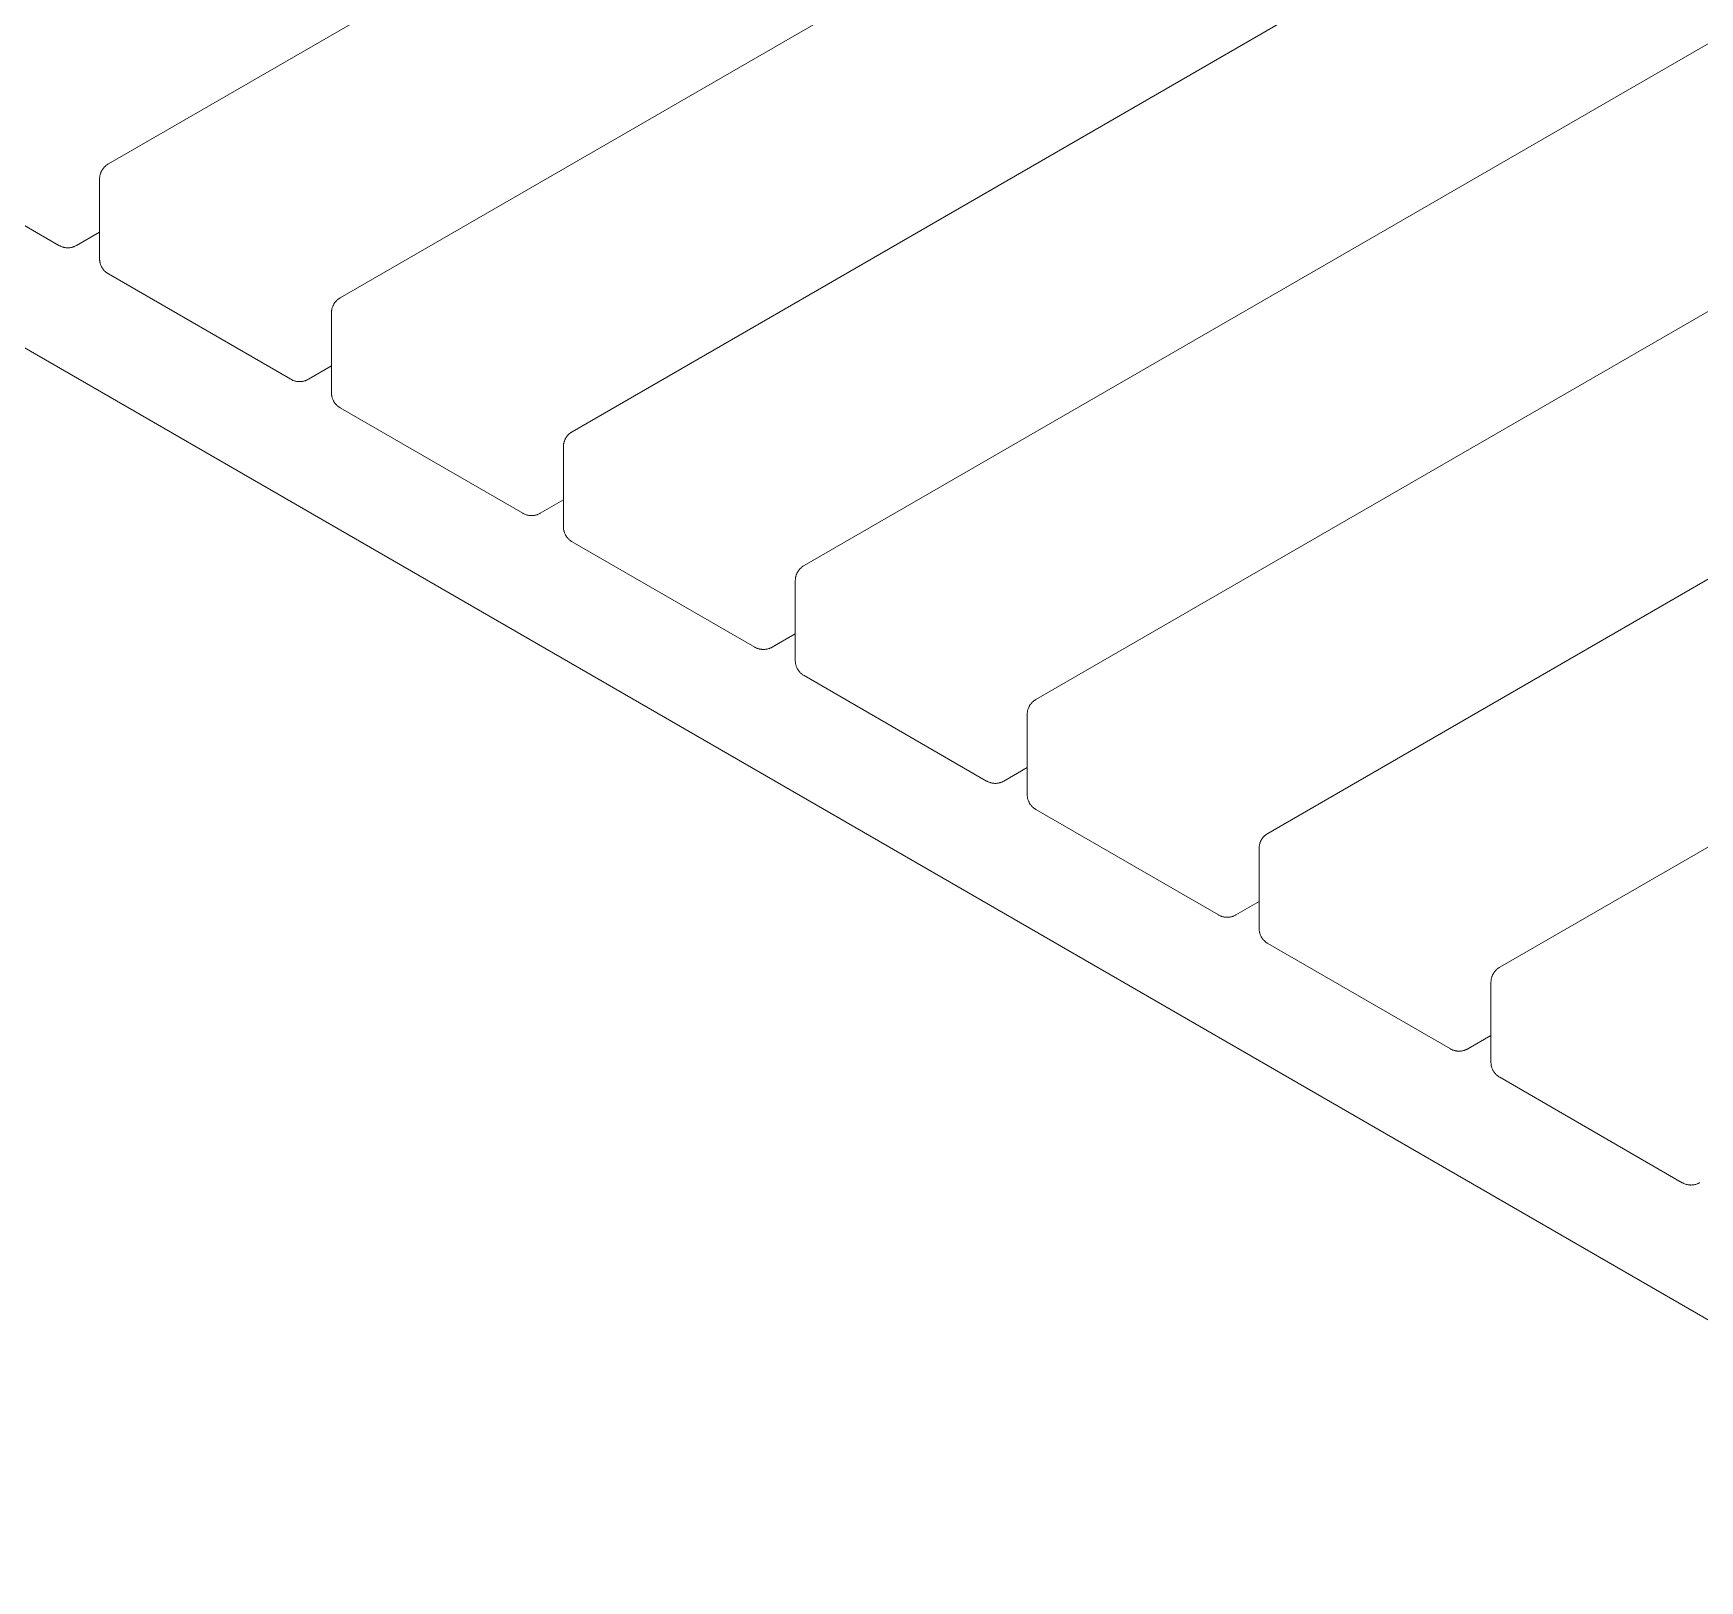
# Model space of a CAD drawing. Header units: millimetres. Extents: x -402 to 3954, y -41 to 3282.
# Drawn here: x 3260.5 to 3569.5, y 1131.5 to 1418.4 of the extents above; entities that cross this region are included whole.
import ezdxf

# ---------------------------------------------------------------- set-up
doc = ezdxf.new("R2010")
doc.units = ezdxf.units.MM
doc.layers.add('ZANO_R', color=7, linetype='Continuous', lineweight=0)

msp = doc.modelspace()

# ---------------------------------------------------------------- linework, layer by layer
at = {"layer": 'ZANO_R'}
for p, q in [((2840.56, 1601.57), (3654.8, 1131.47)), ((3274.42, 1394.14), (3475.69, 1510.35)), ((3317.42, 1369.32), (3518.69, 1485.52)), ((3360.42, 1344.49), (3561.69, 1460.7)), ((3403.42, 1319.67), (3604.69, 1435.87)), ((3446.42, 1294.84), (3647.69, 1411.05)), ((3265.27, 1379.03), (3231.42, 1398.58)), ((3273.66, 1393.53), (3273.73, 1393.61)), ((3273.73, 1393.61), (3273.81, 1393.69)), ((3273.81, 1393.69), (3273.89, 1393.76)), ((3273.89, 1393.76), (3273.97, 1393.83)), ((3273.97, 1393.83), (3274.06, 1393.9)), ((3274.06, 1393.9), (3274.15, 1393.97)), ((3274.15, 1393.97), (3274.24, 1394.03)), ((3274.24, 1394.03), (3274.33, 1394.09)), ((3274.33, 1394.09), (3274.42, 1394.14)), ((3272.8, 1391.34), (3272.81, 1391.45)), ((3272.8, 1376.55), (3272.8, 1391.34)), ((3272.81, 1391.56), (3272.82, 1391.67)), ((3272.81, 1391.45), (3272.81, 1391.56)), ((3272.82, 1391.67), (3272.83, 1391.78)), ((3272.83, 1391.78), (3272.85, 1391.89)), ((3272.85, 1391.89), (3272.87, 1391.99)), ((3272.87, 1391.99), (3272.89, 1392.1)), ((3272.89, 1392.1), (3272.92, 1392.21)), ((3272.92, 1392.21), (3272.95, 1392.31)), ((3272.95, 1392.31), (3272.99, 1392.41)), ((3272.99, 1392.41), (3273.02, 1392.52)), ((3273.02, 1392.52), (3273.07, 1392.62)), ((3273.07, 1392.62), (3273.11, 1392.72)), ((3273.11, 1392.72), (3273.16, 1392.82)), ((3273.16, 1392.82), (3273.21, 1392.91)), ((3273.21, 1392.91), (3273.26, 1393.01)), ((3273.26, 1393.01), (3273.32, 1393.1)), ((3273.32, 1393.1), (3273.38, 1393.19)), ((3273.38, 1393.19), (3273.45, 1393.28)), ((3273.45, 1393.28), (3273.51, 1393.37)), ((3273.51, 1393.37), (3273.58, 1393.45)), ((3273.58, 1393.45), (3273.66, 1393.53)), ((3489.42, 1270.02), (3690.69, 1386.22)), ((3272.8, 1381.51), (3268.51, 1379.03)), ((3265.37, 1378.98), (3265.27, 1379.03)), ((3265.47, 1378.93), (3265.37, 1378.98)), ((3265.56, 1378.88), (3265.47, 1378.93)), ((3265.66, 1378.84), (3265.56, 1378.88)), ((3265.77, 1378.8), (3265.66, 1378.84)), ((3265.87, 1378.77), (3265.77, 1378.8)), ((3265.97, 1378.73), (3265.87, 1378.77)), ((3266.08, 1378.7), (3265.97, 1378.73)), ((3266.19, 1378.68), (3266.08, 1378.7)), ((3266.29, 1378.66), (3266.19, 1378.68)), ((3266.4, 1378.64), (3266.29, 1378.66)), ((3266.51, 1378.62), (3266.4, 1378.64)), ((3266.62, 1378.61), (3266.51, 1378.62)), ((3266.73, 1378.6), (3266.62, 1378.61)), ((3266.84, 1378.6), (3266.73, 1378.6)), ((3266.94, 1378.6), (3266.84, 1378.6)), ((3267.05, 1378.6), (3266.94, 1378.6)), ((3267.16, 1378.61), (3267.05, 1378.6)), ((3267.27, 1378.62), (3267.16, 1378.61)), ((3267.38, 1378.64), (3267.27, 1378.62)), ((3267.49, 1378.66), (3267.38, 1378.64)), ((3267.59, 1378.68), (3267.49, 1378.66)), ((3267.7, 1378.7), (3267.59, 1378.68)), ((3267.81, 1378.73), (3267.7, 1378.7)), ((3267.91, 1378.77), (3267.81, 1378.73)), ((3268.01, 1378.8), (3267.91, 1378.77)), ((3268.11, 1378.84), (3268.01, 1378.8)), ((3268.22, 1378.88), (3268.11, 1378.84)), ((3268.31, 1378.93), (3268.22, 1378.88)), ((3268.41, 1378.98), (3268.31, 1378.93)), ((3268.51, 1379.03), (3268.41, 1378.98)), ((3272.81, 1376.44), (3272.8, 1376.55)), ((3272.81, 1376.33), (3272.81, 1376.44)), ((3272.82, 1376.23), (3272.81, 1376.33)), ((3272.83, 1376.12), (3272.82, 1376.23)), ((3272.85, 1376.01), (3272.83, 1376.12)), ((3272.87, 1375.9), (3272.85, 1376.01)), ((3272.89, 1375.8), (3272.87, 1375.9)), ((3272.92, 1375.69), (3272.89, 1375.8)), ((3272.95, 1375.58), (3272.92, 1375.69)), ((3272.99, 1375.48), (3272.95, 1375.58)), ((3273.02, 1375.38), (3272.99, 1375.48)), ((3273.07, 1375.28), (3273.02, 1375.38)), ((3273.11, 1375.18), (3273.07, 1375.28)), ((3273.16, 1375.08), (3273.11, 1375.18)), ((3273.21, 1374.98), (3273.16, 1375.08)), ((3273.26, 1374.89), (3273.21, 1374.98)), ((3273.32, 1374.8), (3273.26, 1374.89)), ((3273.38, 1374.71), (3273.32, 1374.8)), ((3273.45, 1374.62), (3273.38, 1374.71)), ((3273.51, 1374.53), (3273.45, 1374.62)), ((3273.58, 1374.45), (3273.51, 1374.53)), ((3273.66, 1374.36), (3273.58, 1374.45)), ((3273.73, 1374.29), (3273.66, 1374.36)), ((3273.81, 1374.21), (3273.73, 1374.29)), ((3273.89, 1374.13), (3273.81, 1374.21)), ((3273.97, 1374.06), (3273.89, 1374.13)), ((3274.06, 1374), (3273.97, 1374.06)), ((3274.15, 1373.93), (3274.06, 1374)), ((3274.24, 1373.87), (3274.15, 1373.93)), ((3274.33, 1373.81), (3274.24, 1373.87)), ((3274.42, 1373.75), (3274.33, 1373.81)), ((3308.27, 1354.21), (3274.42, 1373.75)), ((3316.73, 1368.79), (3316.81, 1368.86)), ((3316.81, 1368.86), (3316.89, 1368.94)), ((3316.89, 1368.94), (3316.97, 1369.01)), ((3316.97, 1369.01), (3317.06, 1369.08)), ((3317.06, 1369.08), (3317.15, 1369.14)), ((3317.15, 1369.14), (3317.23, 1369.2)), ((3317.23, 1369.2), (3317.33, 1369.26)), ((3317.33, 1369.26), (3317.42, 1369.32)), ((3315.8, 1366.63), (3315.81, 1366.74)), ((3315.8, 1366.52), (3315.8, 1366.63)), ((3315.8, 1351.73), (3315.8, 1366.52)), ((3315.81, 1366.74), (3315.82, 1366.84)), ((3315.82, 1366.84), (3315.83, 1366.95)), ((3315.83, 1366.95), (3315.85, 1367.06)), ((3315.85, 1367.06), (3315.87, 1367.17)), ((3315.87, 1367.17), (3315.89, 1367.28)), ((3315.89, 1367.28), (3315.92, 1367.38)), ((3315.92, 1367.38), (3315.95, 1367.49)), ((3315.95, 1367.49), (3315.99, 1367.59)), ((3315.99, 1367.59), (3316.02, 1367.69)), ((3316.02, 1367.69), (3316.07, 1367.79)), ((3316.07, 1367.79), (3316.11, 1367.89)), ((3316.11, 1367.89), (3316.16, 1367.99)), ((3316.16, 1367.99), (3316.21, 1368.09)), ((3316.21, 1368.09), (3316.26, 1368.18)), ((3316.26, 1368.18), (3316.32, 1368.27)), ((3316.32, 1368.27), (3316.38, 1368.37)), ((3316.38, 1368.37), (3316.45, 1368.45)), ((3316.45, 1368.45), (3316.51, 1368.54)), ((3316.51, 1368.54), (3316.58, 1368.62)), ((3316.58, 1368.62), (3316.66, 1368.71)), ((3316.66, 1368.71), (3316.73, 1368.79)), ((3532.42, 1245.19), (3733.69, 1361.4)), ((3315.8, 1356.69), (3311.51, 1354.21)), ((3308.37, 1354.16), (3308.27, 1354.21)), ((3308.46, 1354.11), (3308.37, 1354.16)), ((3308.56, 1354.06), (3308.46, 1354.11)), ((3308.66, 1354.02), (3308.56, 1354.06)), ((3308.77, 1353.98), (3308.66, 1354.02)), ((3308.87, 1353.94), (3308.77, 1353.98)), ((3308.97, 1353.91), (3308.87, 1353.94)), ((3309.08, 1353.88), (3308.97, 1353.91)), ((3309.18, 1353.85), (3309.08, 1353.88)), ((3309.29, 1353.83), (3309.18, 1353.85)), ((3309.4, 1353.81), (3309.29, 1353.83)), ((3309.51, 1353.8), (3309.4, 1353.81)), ((3309.62, 1353.79), (3309.51, 1353.8)), ((3309.72, 1353.78), (3309.62, 1353.79)), ((3309.83, 1353.78), (3309.72, 1353.78)), ((3309.94, 1353.78), (3309.83, 1353.78)), ((3310.05, 1353.78), (3309.94, 1353.78)), ((3310.16, 1353.79), (3310.05, 1353.78)), ((3310.27, 1353.8), (3310.16, 1353.79)), ((3310.38, 1353.81), (3310.27, 1353.8)), ((3310.49, 1353.83), (3310.38, 1353.81)), ((3310.59, 1353.85), (3310.49, 1353.83)), ((3310.7, 1353.88), (3310.59, 1353.85)), ((3310.8, 1353.91), (3310.7, 1353.88)), ((3310.91, 1353.94), (3310.8, 1353.91)), ((3311.01, 1353.98), (3310.91, 1353.94)), ((3311.11, 1354.02), (3311.01, 1353.98)), ((3311.21, 1354.06), (3311.11, 1354.02)), ((3311.31, 1354.11), (3311.21, 1354.06)), ((3311.41, 1354.16), (3311.31, 1354.11)), ((3311.51, 1354.21), (3311.41, 1354.16)), ((3315.8, 1351.62), (3315.8, 1351.73)), ((3315.81, 1351.51), (3315.8, 1351.62)), ((3315.82, 1351.4), (3315.81, 1351.51)), ((3315.83, 1351.29), (3315.82, 1351.4)), ((3315.85, 1351.18), (3315.83, 1351.29)), ((3315.87, 1351.08), (3315.85, 1351.18)), ((3315.89, 1350.97), (3315.87, 1351.08)), ((3315.92, 1350.86), (3315.89, 1350.97)), ((3315.95, 1350.76), (3315.92, 1350.86)), ((3315.99, 1350.66), (3315.95, 1350.76)), ((3316.02, 1350.55), (3315.99, 1350.66)), ((3316.07, 1350.45), (3316.02, 1350.55)), ((3316.11, 1350.35), (3316.07, 1350.45)), ((3316.16, 1350.25), (3316.11, 1350.35)), ((3316.21, 1350.16), (3316.16, 1350.25)), ((3316.26, 1350.06), (3316.21, 1350.16)), ((3316.32, 1349.97), (3316.26, 1350.06)), ((3316.38, 1349.88), (3316.32, 1349.97)), ((3316.45, 1349.79), (3316.38, 1349.88)), ((3316.51, 1349.7), (3316.45, 1349.79)), ((3316.58, 1349.62), (3316.51, 1349.7)), ((3316.66, 1349.54), (3316.58, 1349.62)), ((3316.73, 1349.46), (3316.66, 1349.54)), ((3316.81, 1349.38), (3316.73, 1349.46)), ((3316.89, 1349.31), (3316.81, 1349.38)), ((3316.97, 1349.24), (3316.89, 1349.31)), ((3317.06, 1349.17), (3316.97, 1349.24)), ((3317.15, 1349.1), (3317.06, 1349.17)), ((3317.23, 1349.04), (3317.15, 1349.1)), ((3317.33, 1348.98), (3317.23, 1349.04)), ((3317.42, 1348.93), (3317.33, 1348.98)), ((3351.27, 1329.38), (3317.42, 1348.93)), ((3359.81, 1344.04), (3359.89, 1344.11)), ((3359.89, 1344.11), (3359.97, 1344.18)), ((3359.97, 1344.18), (3360.06, 1344.25)), ((3360.06, 1344.25), (3360.14, 1344.32)), ((3360.14, 1344.32), (3360.23, 1344.38)), ((3360.23, 1344.38), (3360.33, 1344.44)), ((3360.33, 1344.44), (3360.42, 1344.49)), ((3358.8, 1341.8), (3358.81, 1341.91)), ((3358.8, 1341.69), (3358.8, 1341.8)), ((3358.8, 1326.9), (3358.8, 1341.69)), ((3358.81, 1341.91), (3358.82, 1342.02)), ((3358.82, 1342.02), (3358.83, 1342.13)), ((3358.83, 1342.13), (3358.85, 1342.24)), ((3358.85, 1342.24), (3358.87, 1342.34)), ((3358.87, 1342.34), (3358.89, 1342.45)), ((3358.89, 1342.45), (3358.92, 1342.56)), ((3358.92, 1342.56), (3358.95, 1342.66)), ((3358.95, 1342.66), (3358.98, 1342.76)), ((3358.98, 1342.76), (3359.02, 1342.87)), ((3359.02, 1342.87), (3359.06, 1342.97)), ((3359.06, 1342.97), (3359.11, 1343.07)), ((3359.11, 1343.07), (3359.16, 1343.17)), ((3359.16, 1343.17), (3359.21, 1343.26)), ((3359.21, 1343.26), (3359.26, 1343.36)), ((3359.26, 1343.36), (3359.32, 1343.45)), ((3359.32, 1343.45), (3359.38, 1343.54)), ((3359.38, 1343.54), (3359.45, 1343.63)), ((3359.45, 1343.63), (3359.51, 1343.71)), ((3359.51, 1343.71), (3359.58, 1343.8)), ((3359.58, 1343.8), (3359.65, 1343.88)), ((3359.65, 1343.88), (3359.73, 1343.96)), ((3359.73, 1343.96), (3359.81, 1344.04)), ((3358.8, 1331.86), (3354.51, 1329.38)), ((3351.37, 1329.33), (3351.27, 1329.38)), ((3351.46, 1329.28), (3351.37, 1329.33)), ((3351.56, 1329.23), (3351.46, 1329.28)), ((3351.66, 1329.19), (3351.56, 1329.23)), ((3351.76, 1329.15), (3351.66, 1329.19)), ((3351.87, 1329.11), (3351.76, 1329.15)), ((3351.97, 1329.08), (3351.87, 1329.11)), ((3352.08, 1329.05), (3351.97, 1329.08)), ((3352.18, 1329.03), (3352.08, 1329.05)), ((3352.29, 1329.01), (3352.18, 1329.03)), ((3352.4, 1328.99), (3352.29, 1329.01)), ((3352.51, 1328.97), (3352.4, 1328.99)), ((3352.62, 1328.96), (3352.51, 1328.97)), ((3352.72, 1328.95), (3352.62, 1328.96)), ((3352.83, 1328.95), (3352.72, 1328.95)), ((3352.94, 1328.95), (3352.83, 1328.95)), ((3353.05, 1328.95), (3352.94, 1328.95)), ((3353.16, 1328.96), (3353.05, 1328.95)), ((3353.27, 1328.97), (3353.16, 1328.96)), ((3353.38, 1328.99), (3353.27, 1328.97)), ((3353.49, 1329.01), (3353.38, 1328.99)), ((3353.59, 1329.03), (3353.49, 1329.01)), ((3353.7, 1329.05), (3353.59, 1329.03)), ((3353.8, 1329.08), (3353.7, 1329.05)), ((3353.91, 1329.11), (3353.8, 1329.08)), ((3354.01, 1329.15), (3353.91, 1329.11)), ((3354.11, 1329.19), (3354.01, 1329.15)), ((3354.21, 1329.23), (3354.11, 1329.19)), ((3354.31, 1329.28), (3354.21, 1329.23)), ((3354.41, 1329.33), (3354.31, 1329.28)), ((3354.51, 1329.38), (3354.41, 1329.33)), ((3358.8, 1326.79), (3358.8, 1326.9)), ((3358.81, 1326.68), (3358.8, 1326.79)), ((3358.82, 1326.57), (3358.81, 1326.68)), ((3358.83, 1326.47), (3358.82, 1326.57)), ((3358.85, 1326.36), (3358.83, 1326.47)), ((3358.87, 1326.25), (3358.85, 1326.36)), ((3358.89, 1326.14), (3358.87, 1326.25)), ((3358.92, 1326.04), (3358.89, 1326.14)), ((3358.95, 1325.93), (3358.92, 1326.04)), ((3358.98, 1325.83), (3358.95, 1325.93)), ((3359.02, 1325.73), (3358.98, 1325.83)), ((3359.06, 1325.63), (3359.02, 1325.73)), ((3359.11, 1325.53), (3359.06, 1325.63)), ((3359.16, 1325.43), (3359.11, 1325.53)), ((3359.21, 1325.33), (3359.16, 1325.43)), ((3359.26, 1325.24), (3359.21, 1325.33)), ((3359.32, 1325.15), (3359.26, 1325.24)), ((3359.38, 1325.05), (3359.32, 1325.15)), ((3359.45, 1324.97), (3359.38, 1325.05)), ((3359.51, 1324.88), (3359.45, 1324.97)), ((3359.58, 1324.8), (3359.51, 1324.88)), ((3359.65, 1324.71), (3359.58, 1324.8)), ((3359.73, 1324.63), (3359.65, 1324.71)), ((3359.81, 1324.56), (3359.73, 1324.63)), ((3359.89, 1324.48), (3359.81, 1324.56)), ((3359.97, 1324.41), (3359.89, 1324.48)), ((3360.06, 1324.34), (3359.97, 1324.41)), ((3360.14, 1324.28), (3360.06, 1324.34)), ((3360.23, 1324.22), (3360.14, 1324.28)), ((3360.33, 1324.16), (3360.23, 1324.22)), ((3360.42, 1324.1), (3360.33, 1324.16)), ((3394.27, 1304.56), (3360.42, 1324.1)), ((3402.97, 1319.36), (3403.06, 1319.42)), ((3403.06, 1319.42), (3403.14, 1319.49)), ((3403.14, 1319.49), (3403.23, 1319.55)), ((3403.23, 1319.55), (3403.32, 1319.61)), ((3403.32, 1319.61), (3403.42, 1319.67)), ((3401.8, 1316.98), (3401.81, 1317.08)), ((3401.8, 1316.87), (3401.8, 1316.98)), ((3401.8, 1302.08), (3401.8, 1316.87)), ((3401.81, 1317.08), (3401.82, 1317.19)), ((3401.82, 1317.19), (3401.83, 1317.3)), ((3401.83, 1317.3), (3401.85, 1317.41)), ((3401.85, 1317.41), (3401.87, 1317.52)), ((3401.87, 1317.52), (3401.89, 1317.62)), ((3401.89, 1317.62), (3401.92, 1317.73)), ((3401.92, 1317.73), (3401.95, 1317.83)), ((3401.95, 1317.83), (3401.98, 1317.94)), ((3401.98, 1317.94), (3402.02, 1318.04)), ((3402.02, 1318.04), (3402.06, 1318.14)), ((3402.06, 1318.14), (3402.11, 1318.24)), ((3402.11, 1318.24), (3402.16, 1318.34)), ((3402.16, 1318.34), (3402.21, 1318.44)), ((3402.21, 1318.44), (3402.26, 1318.53)), ((3402.26, 1318.53), (3402.32, 1318.62)), ((3402.32, 1318.62), (3402.38, 1318.71)), ((3402.38, 1318.71), (3402.44, 1318.8)), ((3402.44, 1318.8), (3402.51, 1318.89)), ((3402.51, 1318.89), (3402.58, 1318.97)), ((3402.58, 1318.97), (3402.65, 1319.05)), ((3402.65, 1319.05), (3402.73, 1319.13)), ((3402.73, 1319.13), (3402.81, 1319.21)), ((3402.81, 1319.21), (3402.89, 1319.28)), ((3402.89, 1319.28), (3402.97, 1319.36)), ((3401.8, 1307.04), (3397.5, 1304.56)), ((3394.37, 1304.5), (3394.27, 1304.56)), ((3394.46, 1304.45), (3394.37, 1304.5)), ((3394.56, 1304.41), (3394.46, 1304.45)), ((3394.66, 1304.37), (3394.56, 1304.41)), ((3394.76, 1304.33), (3394.66, 1304.37)), ((3394.87, 1304.29), (3394.76, 1304.33)), ((3394.97, 1304.26), (3394.87, 1304.29)), ((3395.08, 1304.23), (3394.97, 1304.26)), ((3395.18, 1304.2), (3395.08, 1304.23)), ((3395.29, 1304.18), (3395.18, 1304.2)), ((3395.4, 1304.16), (3395.29, 1304.18)), ((3395.51, 1304.15), (3395.4, 1304.16)), ((3395.61, 1304.14), (3395.51, 1304.15)), ((3395.72, 1304.13), (3395.61, 1304.14)), ((3395.83, 1304.12), (3395.72, 1304.13)), ((3395.94, 1304.12), (3395.83, 1304.12)), ((3396.05, 1304.13), (3395.94, 1304.12)), ((3396.16, 1304.14), (3396.05, 1304.13)), ((3396.27, 1304.15), (3396.16, 1304.14)), ((3396.38, 1304.16), (3396.27, 1304.15)), ((3396.48, 1304.18), (3396.38, 1304.16)), ((3396.59, 1304.2), (3396.48, 1304.18)), ((3396.7, 1304.23), (3396.59, 1304.2)), ((3396.8, 1304.26), (3396.7, 1304.23)), ((3396.91, 1304.29), (3396.8, 1304.26)), ((3397.01, 1304.33), (3396.91, 1304.29)), ((3397.11, 1304.37), (3397.01, 1304.33)), ((3397.21, 1304.41), (3397.11, 1304.37)), ((3397.31, 1304.45), (3397.21, 1304.41)), ((3397.41, 1304.5), (3397.31, 1304.45)), ((3397.5, 1304.56), (3397.41, 1304.5)), ((3401.8, 1301.97), (3401.8, 1302.08)), ((3401.81, 1301.86), (3401.8, 1301.97)), ((3401.82, 1301.75), (3401.81, 1301.86)), ((3401.83, 1301.64), (3401.82, 1301.75)), ((3401.85, 1301.53), (3401.83, 1301.64)), ((3401.87, 1301.43), (3401.85, 1301.53)), ((3401.89, 1301.32), (3401.87, 1301.43)), ((3401.92, 1301.21), (3401.89, 1301.32)), ((3401.95, 1301.11), (3401.92, 1301.21)), ((3401.98, 1301), (3401.95, 1301.11)), ((3402.02, 1300.9), (3401.98, 1301)), ((3402.06, 1300.8), (3402.02, 1300.9)), ((3402.11, 1300.7), (3402.06, 1300.8)), ((3402.16, 1300.6), (3402.11, 1300.7)), ((3402.21, 1300.51), (3402.16, 1300.6)), ((3402.26, 1300.41), (3402.21, 1300.51)), ((3402.32, 1300.32), (3402.26, 1300.41)), ((3402.38, 1300.23), (3402.32, 1300.32)), ((3402.44, 1300.14), (3402.38, 1300.23)), ((3402.51, 1300.05), (3402.44, 1300.14)), ((3402.58, 1299.97), (3402.51, 1300.05)), ((3402.65, 1299.89), (3402.58, 1299.97)), ((3402.73, 1299.81), (3402.65, 1299.89)), ((3402.81, 1299.73), (3402.73, 1299.81)), ((3402.89, 1299.66), (3402.81, 1299.73)), ((3402.97, 1299.59), (3402.89, 1299.66)), ((3403.06, 1299.52), (3402.97, 1299.59)), ((3403.14, 1299.45), (3403.06, 1299.52)), ((3403.23, 1299.39), (3403.14, 1299.45)), ((3403.32, 1299.33), (3403.23, 1299.39)), ((3403.42, 1299.28), (3403.32, 1299.33)), ((3437.27, 1279.73), (3403.42, 1299.28)), ((3446.14, 1294.66), (3446.23, 1294.73)), ((3446.23, 1294.73), (3446.32, 1294.79)), ((3446.32, 1294.79), (3446.42, 1294.84)), ((3444.8, 1292.15), (3444.81, 1292.26)), ((3444.8, 1292.04), (3444.8, 1292.15)), ((3444.8, 1277.25), (3444.8, 1292.04)), ((3444.81, 1292.26), (3444.82, 1292.37)), ((3444.82, 1292.37), (3444.83, 1292.48)), ((3444.83, 1292.48), (3444.85, 1292.58)), ((3444.85, 1292.58), (3444.87, 1292.69)), ((3444.87, 1292.69), (3444.89, 1292.8)), ((3444.89, 1292.8), (3444.92, 1292.9)), ((3444.92, 1292.9), (3444.95, 1293.01)), ((3444.95, 1293.01), (3444.98, 1293.11)), ((3444.98, 1293.11), (3445.02, 1293.22)), ((3445.02, 1293.22), (3445.06, 1293.32)), ((3445.06, 1293.32), (3445.11, 1293.42)), ((3445.11, 1293.42), (3445.16, 1293.51)), ((3445.16, 1293.51), (3445.21, 1293.61)), ((3445.21, 1293.61), (3445.26, 1293.71)), ((3445.26, 1293.71), (3445.32, 1293.8)), ((3445.32, 1293.8), (3445.38, 1293.89)), ((3445.38, 1293.89), (3445.44, 1293.98)), ((3445.44, 1293.98), (3445.51, 1294.06)), ((3445.51, 1294.06), (3445.58, 1294.15)), ((3445.58, 1294.15), (3445.65, 1294.23)), ((3445.65, 1294.23), (3445.73, 1294.31)), ((3445.73, 1294.31), (3445.81, 1294.39)), ((3445.81, 1294.39), (3445.89, 1294.46)), ((3445.89, 1294.46), (3445.97, 1294.53)), ((3445.97, 1294.53), (3446.05, 1294.6)), ((3446.05, 1294.6), (3446.14, 1294.66)), ((3437.36, 1279.68), (3437.27, 1279.73)), ((3437.46, 1279.63), (3437.36, 1279.68)), ((3437.56, 1279.58), (3437.46, 1279.63)), ((3437.66, 1279.54), (3437.56, 1279.58)), ((3437.76, 1279.5), (3437.66, 1279.54)), ((3437.87, 1279.46), (3437.76, 1279.5)), ((3437.97, 1279.43), (3437.87, 1279.46)), ((3438.08, 1279.4), (3437.97, 1279.43)), ((3438.18, 1279.38), (3438.08, 1279.4)), ((3438.29, 1279.35), (3438.18, 1279.38)), ((3438.4, 1279.34), (3438.29, 1279.35)), ((3438.5, 1279.32), (3438.4, 1279.34)), ((3438.61, 1279.31), (3438.5, 1279.32)), ((3438.72, 1279.3), (3438.61, 1279.31)), ((3438.83, 1279.3), (3438.72, 1279.3)), ((3438.94, 1279.3), (3438.83, 1279.3)), ((3439.05, 1279.3), (3438.94, 1279.3)), ((3439.16, 1279.31), (3439.05, 1279.3)), ((3439.27, 1279.32), (3439.16, 1279.31)), ((3439.38, 1279.34), (3439.27, 1279.32)), ((3439.48, 1279.35), (3439.38, 1279.34)), ((3439.59, 1279.38), (3439.48, 1279.35)), ((3439.7, 1279.4), (3439.59, 1279.38)), ((3439.8, 1279.43), (3439.7, 1279.4)), ((3439.91, 1279.46), (3439.8, 1279.43)), ((3440.01, 1279.5), (3439.91, 1279.46)), ((3440.11, 1279.54), (3440.01, 1279.5)), ((3440.21, 1279.58), (3440.11, 1279.54)), ((3440.31, 1279.63), (3440.21, 1279.58)), ((3440.41, 1279.68), (3440.31, 1279.63)), ((3440.5, 1279.73), (3440.41, 1279.68)), ((3444.8, 1282.21), (3440.5, 1279.73)), ((3444.8, 1277.14), (3444.8, 1277.25)), ((3444.81, 1277.03), (3444.8, 1277.14)), ((3444.82, 1276.92), (3444.81, 1277.03)), ((3444.83, 1276.82), (3444.82, 1276.92)), ((3444.85, 1276.71), (3444.83, 1276.82)), ((3444.87, 1276.6), (3444.85, 1276.71)), ((3444.89, 1276.49), (3444.87, 1276.6)), ((3444.92, 1276.39), (3444.89, 1276.49)), ((3444.95, 1276.28), (3444.92, 1276.39)), ((3444.98, 1276.18), (3444.95, 1276.28)), ((3445.02, 1276.08), (3444.98, 1276.18)), ((3445.06, 1275.98), (3445.02, 1276.08)), ((3445.11, 1275.88), (3445.06, 1275.98)), ((3445.16, 1275.78), (3445.11, 1275.88)), ((3445.21, 1275.68), (3445.16, 1275.78)), ((3445.26, 1275.59), (3445.21, 1275.68)), ((3445.32, 1275.49), (3445.26, 1275.59)), ((3445.38, 1275.4), (3445.32, 1275.49)), ((3445.44, 1275.31), (3445.38, 1275.4)), ((3445.51, 1275.23), (3445.44, 1275.31)), ((3445.58, 1275.14), (3445.51, 1275.23)), ((3445.65, 1275.06), (3445.58, 1275.14)), ((3445.73, 1274.98), (3445.65, 1275.06)), ((3445.81, 1274.91), (3445.73, 1274.98)), ((3445.89, 1274.83), (3445.81, 1274.91)), ((3445.97, 1274.76), (3445.89, 1274.83)), ((3446.05, 1274.69), (3445.97, 1274.76)), ((3446.14, 1274.63), (3446.05, 1274.69)), ((3446.23, 1274.57), (3446.14, 1274.63)), ((3446.32, 1274.51), (3446.23, 1274.57)), ((3446.42, 1274.45), (3446.32, 1274.51)), ((3480.27, 1254.91), (3446.42, 1274.45)), ((3489.23, 1269.9), (3489.32, 1269.96)), ((3489.32, 1269.96), (3489.42, 1270.02)), ((3487.8, 1267.32), (3487.81, 1267.43)), ((3487.8, 1267.22), (3487.8, 1267.32)), ((3487.8, 1252.43), (3487.8, 1267.22)), ((3487.81, 1267.43), (3487.82, 1267.54)), ((3487.82, 1267.54), (3487.83, 1267.65)), ((3487.83, 1267.65), (3487.85, 1267.76)), ((3487.85, 1267.76), (3487.87, 1267.87)), ((3487.87, 1267.87), (3487.89, 1267.97)), ((3487.89, 1267.97), (3487.92, 1268.08)), ((3487.92, 1268.08), (3487.95, 1268.18)), ((3487.95, 1268.18), (3487.98, 1268.29)), ((3487.98, 1268.29), (3488.02, 1268.39)), ((3488.02, 1268.39), (3488.06, 1268.49)), ((3488.06, 1268.49), (3488.11, 1268.59)), ((3488.11, 1268.59), (3488.15, 1268.69)), ((3488.15, 1268.69), (3488.21, 1268.79)), ((3488.21, 1268.79), (3488.26, 1268.88)), ((3488.26, 1268.88), (3488.32, 1268.97)), ((3488.32, 1268.97), (3488.38, 1269.06)), ((3488.38, 1269.06), (3488.44, 1269.15)), ((3488.44, 1269.15), (3488.51, 1269.24)), ((3488.51, 1269.24), (3488.58, 1269.32)), ((3488.58, 1269.32), (3488.65, 1269.4)), ((3488.65, 1269.4), (3488.73, 1269.48)), ((3488.73, 1269.48), (3488.81, 1269.56)), ((3488.81, 1269.56), (3488.89, 1269.63)), ((3488.89, 1269.63), (3488.97, 1269.7)), ((3488.97, 1269.7), (3489.05, 1269.77)), ((3489.05, 1269.77), (3489.14, 1269.84)), ((3489.14, 1269.84), (3489.23, 1269.9)), ((3480.36, 1254.85), (3480.27, 1254.91)), ((3480.46, 1254.8), (3480.36, 1254.85)), ((3480.56, 1254.76), (3480.46, 1254.8)), ((3480.66, 1254.71), (3480.56, 1254.76)), ((3480.76, 1254.67), (3480.66, 1254.71)), ((3480.86, 1254.64), (3480.76, 1254.67)), ((3480.97, 1254.61), (3480.86, 1254.64)), ((3481.07, 1254.58), (3480.97, 1254.61)), ((3481.18, 1254.55), (3481.07, 1254.58)), ((3481.29, 1254.53), (3481.18, 1254.55)), ((3481.4, 1254.51), (3481.29, 1254.53)), ((3481.5, 1254.5), (3481.4, 1254.51)), ((3482.37, 1254.51), (3482.27, 1254.5)), ((3482.48, 1254.53), (3482.37, 1254.51)), ((3482.59, 1254.55), (3482.48, 1254.53)), ((3482.7, 1254.58), (3482.59, 1254.55)), ((3482.8, 1254.61), (3482.7, 1254.58)), ((3482.91, 1254.64), (3482.8, 1254.61)), ((3483.01, 1254.67), (3482.91, 1254.64)), ((3483.11, 1254.71), (3483.01, 1254.67)), ((3483.21, 1254.76), (3483.11, 1254.71)), ((3483.31, 1254.8), (3483.21, 1254.76)), ((3483.41, 1254.85), (3483.31, 1254.8)), ((3483.5, 1254.91), (3483.41, 1254.85)), ((3487.8, 1257.39), (3483.5, 1254.91)), ((3481.61, 1254.48), (3481.5, 1254.5)), ((3481.72, 1254.48), (3481.61, 1254.48)), ((3481.83, 1254.47), (3481.72, 1254.48)), ((3481.94, 1254.47), (3481.83, 1254.47)), ((3482.05, 1254.48), (3481.94, 1254.47)), ((3482.16, 1254.48), (3482.05, 1254.48)), ((3482.27, 1254.5), (3482.16, 1254.48)), ((3487.8, 1252.32), (3487.8, 1252.43)), ((3487.81, 1252.21), (3487.8, 1252.32)), ((3487.82, 1252.1), (3487.81, 1252.21)), ((3487.83, 1251.99), (3487.82, 1252.1)), ((3487.85, 1251.88), (3487.83, 1251.99)), ((3487.87, 1251.77), (3487.85, 1251.88)), ((3487.89, 1251.67), (3487.87, 1251.77)), ((3487.92, 1251.56), (3487.89, 1251.67)), ((3487.95, 1251.46), (3487.92, 1251.56)), ((3487.98, 1251.35), (3487.95, 1251.46)), ((3488.02, 1251.25), (3487.98, 1251.35)), ((3488.06, 1251.15), (3488.02, 1251.25)), ((3488.11, 1251.05), (3488.06, 1251.15)), ((3488.15, 1250.95), (3488.11, 1251.05)), ((3488.21, 1250.86), (3488.15, 1250.95)), ((3488.26, 1250.76), (3488.21, 1250.86)), ((3488.32, 1250.67), (3488.26, 1250.76)), ((3488.38, 1250.58), (3488.32, 1250.67)), ((3488.44, 1250.49), (3488.38, 1250.58)), ((3488.51, 1250.4), (3488.44, 1250.49)), ((3488.58, 1250.32), (3488.51, 1250.4)), ((3488.65, 1250.24), (3488.58, 1250.32)), ((3488.73, 1250.16), (3488.65, 1250.24)), ((3488.81, 1250.08), (3488.73, 1250.16)), ((3488.89, 1250.01), (3488.81, 1250.08)), ((3488.97, 1249.94), (3488.89, 1250.01)), ((3489.05, 1249.87), (3488.97, 1249.94)), ((3489.14, 1249.8), (3489.05, 1249.87)), ((3489.23, 1249.74), (3489.14, 1249.8)), ((3489.32, 1249.68), (3489.23, 1249.74)), ((3489.42, 1249.62), (3489.32, 1249.68)), ((3523.27, 1230.08), (3489.42, 1249.62)), ((3530.8, 1242.5), (3530.81, 1242.61)), ((3530.8, 1242.39), (3530.8, 1242.5)), ((3530.8, 1227.6), (3530.8, 1242.39)), ((3530.81, 1242.72), (3530.83, 1242.83)), ((3530.81, 1242.61), (3530.81, 1242.72)), ((3530.83, 1242.83), (3530.84, 1242.93)), ((3530.84, 1242.93), (3530.86, 1243.04)), ((3530.86, 1243.04), (3530.89, 1243.15)), ((3530.89, 1243.15), (3530.92, 1243.25)), ((3530.92, 1243.25), (3530.95, 1243.36)), ((3530.95, 1243.36), (3530.98, 1243.46)), ((3530.98, 1243.46), (3531.02, 1243.56)), ((3531.02, 1243.56), (3531.06, 1243.67)), ((3531.06, 1243.67), (3531.11, 1243.77)), ((3531.11, 1243.77), (3531.15, 1243.86)), ((3531.15, 1243.86), (3531.2, 1243.96)), ((3531.2, 1243.96), (3531.26, 1244.05)), ((3531.26, 1244.05), (3531.32, 1244.15)), ((3531.32, 1244.15), (3531.38, 1244.24)), ((3531.38, 1244.24), (3531.44, 1244.33)), ((3531.44, 1244.33), (3531.51, 1244.41)), ((3531.51, 1244.41), (3531.58, 1244.5)), ((3531.58, 1244.5), (3531.65, 1244.58)), ((3531.65, 1244.58), (3531.73, 1244.66)), ((3531.73, 1244.66), (3531.8, 1244.73)), ((3531.8, 1244.73), (3531.88, 1244.81)), ((3531.88, 1244.81), (3531.97, 1244.88)), ((3531.97, 1244.88), (3532.05, 1244.95)), ((3532.05, 1244.95), (3532.14, 1245.01)), ((3532.14, 1245.01), (3532.23, 1245.08)), ((3532.23, 1245.08), (3532.32, 1245.13)), ((3532.32, 1245.13), (3532.42, 1245.19)), ((3523.36, 1230.03), (3523.27, 1230.08)), ((3523.46, 1229.98), (3523.36, 1230.03)), ((3523.56, 1229.93), (3523.46, 1229.98)), ((3523.66, 1229.89), (3523.56, 1229.93)), ((3523.76, 1229.85), (3523.66, 1229.89)), ((3523.86, 1229.81), (3523.76, 1229.85)), ((3523.97, 1229.78), (3523.86, 1229.81)), ((3524.07, 1229.75), (3523.97, 1229.78)), ((3525.8, 1229.78), (3525.69, 1229.75)), ((3525.9, 1229.81), (3525.8, 1229.78)), ((3526.01, 1229.85), (3525.9, 1229.81)), ((3526.11, 1229.89), (3526.01, 1229.85)), ((3526.21, 1229.93), (3526.11, 1229.89)), ((3526.31, 1229.98), (3526.21, 1229.93)), ((3526.41, 1230.03), (3526.31, 1229.98)), ((3526.5, 1230.08), (3526.41, 1230.03)), ((3530.8, 1232.56), (3526.5, 1230.08)), ((3524.18, 1229.73), (3524.07, 1229.75)), ((3524.29, 1229.7), (3524.18, 1229.73)), ((3524.39, 1229.68), (3524.29, 1229.7)), ((3524.5, 1229.67), (3524.39, 1229.68)), ((3524.61, 1229.66), (3524.5, 1229.67)), ((3524.72, 1229.65), (3524.61, 1229.66)), ((3524.83, 1229.65), (3524.72, 1229.65)), ((3524.94, 1229.65), (3524.83, 1229.65)), ((3525.05, 1229.65), (3524.94, 1229.65)), ((3525.16, 1229.66), (3525.05, 1229.65)), ((3525.27, 1229.67), (3525.16, 1229.66)), ((3525.37, 1229.68), (3525.27, 1229.67)), ((3525.48, 1229.7), (3525.37, 1229.68)), ((3525.59, 1229.73), (3525.48, 1229.7)), ((3525.69, 1229.75), (3525.59, 1229.73)), ((3530.8, 1227.49), (3530.8, 1227.6)), ((3530.81, 1227.38), (3530.8, 1227.49)), ((3530.81, 1227.27), (3530.81, 1227.38)), ((3530.83, 1227.16), (3530.81, 1227.27)), ((3530.84, 1227.06), (3530.83, 1227.16)), ((3530.86, 1226.95), (3530.84, 1227.06)), ((3530.89, 1226.84), (3530.86, 1226.95)), ((3530.92, 1226.74), (3530.89, 1226.84)), ((3530.95, 1226.63), (3530.92, 1226.74)), ((3530.98, 1226.53), (3530.95, 1226.63)), ((3531.02, 1226.43), (3530.98, 1226.53)), ((3531.06, 1226.32), (3531.02, 1226.43)), ((3531.11, 1226.22), (3531.06, 1226.32)), ((3531.15, 1226.13), (3531.11, 1226.22)), ((3531.2, 1226.03), (3531.15, 1226.13)), ((3531.26, 1225.94), (3531.2, 1226.03)), ((3531.32, 1225.84), (3531.26, 1225.94)), ((3531.38, 1225.75), (3531.32, 1225.84)), ((3531.44, 1225.66), (3531.38, 1225.75)), ((3531.51, 1225.58), (3531.44, 1225.66)), ((3531.58, 1225.49), (3531.51, 1225.58)), ((3531.65, 1225.41), (3531.58, 1225.49)), ((3531.73, 1225.33), (3531.65, 1225.41)), ((3531.8, 1225.26), (3531.73, 1225.33)), ((3531.88, 1225.18), (3531.8, 1225.26)), ((3531.97, 1225.11), (3531.88, 1225.18)), ((3532.05, 1225.04), (3531.97, 1225.11)), ((3532.14, 1224.98), (3532.05, 1225.04)), ((3532.23, 1224.91), (3532.14, 1224.98)), ((3532.32, 1224.86), (3532.23, 1224.91)), ((3532.42, 1224.8), (3532.32, 1224.86)), ((3566.27, 1205.26), (3532.42, 1224.8)), ((3566.36, 1205.2), (3566.27, 1205.26)), ((3566.46, 1205.15), (3566.36, 1205.2)), ((3566.56, 1205.11), (3566.46, 1205.15)), ((3566.66, 1205.06), (3566.56, 1205.11)), ((3566.76, 1205.02), (3566.66, 1205.06)), ((3569.11, 1205.06), (3569.01, 1205.02)), ((3569.21, 1205.11), (3569.11, 1205.06)), ((3569.31, 1205.15), (3569.21, 1205.11)), ((3569.4, 1205.2), (3569.31, 1205.15)), ((3569.5, 1205.26), (3569.4, 1205.2)), ((3566.86, 1204.99), (3566.76, 1205.02)), ((3566.97, 1204.95), (3566.86, 1204.99)), ((3567.07, 1204.93), (3566.97, 1204.95)), ((3567.18, 1204.9), (3567.07, 1204.93)), ((3567.29, 1204.88), (3567.18, 1204.9)), ((3567.39, 1204.86), (3567.29, 1204.88)), ((3567.5, 1204.84), (3567.39, 1204.86)), ((3567.61, 1204.83), (3567.5, 1204.84)), ((3567.72, 1204.83), (3567.61, 1204.83)), ((3567.83, 1204.82), (3567.72, 1204.83)), ((3567.94, 1204.82), (3567.83, 1204.82)), ((3568.05, 1204.83), (3567.94, 1204.82)), ((3568.16, 1204.83), (3568.05, 1204.83)), ((3568.26, 1204.84), (3568.16, 1204.83)), ((3568.37, 1204.86), (3568.26, 1204.84)), ((3568.48, 1204.88), (3568.37, 1204.86)), ((3568.59, 1204.9), (3568.48, 1204.88)), ((3568.69, 1204.93), (3568.59, 1204.9)), ((3568.8, 1204.95), (3568.69, 1204.93)), ((3568.9, 1204.99), (3568.8, 1204.95)), ((3569.01, 1205.02), (3568.9, 1204.99))]:
    msp.add_line(p, q, dxfattribs=at)

doc.saveas('drawing.dxf')
